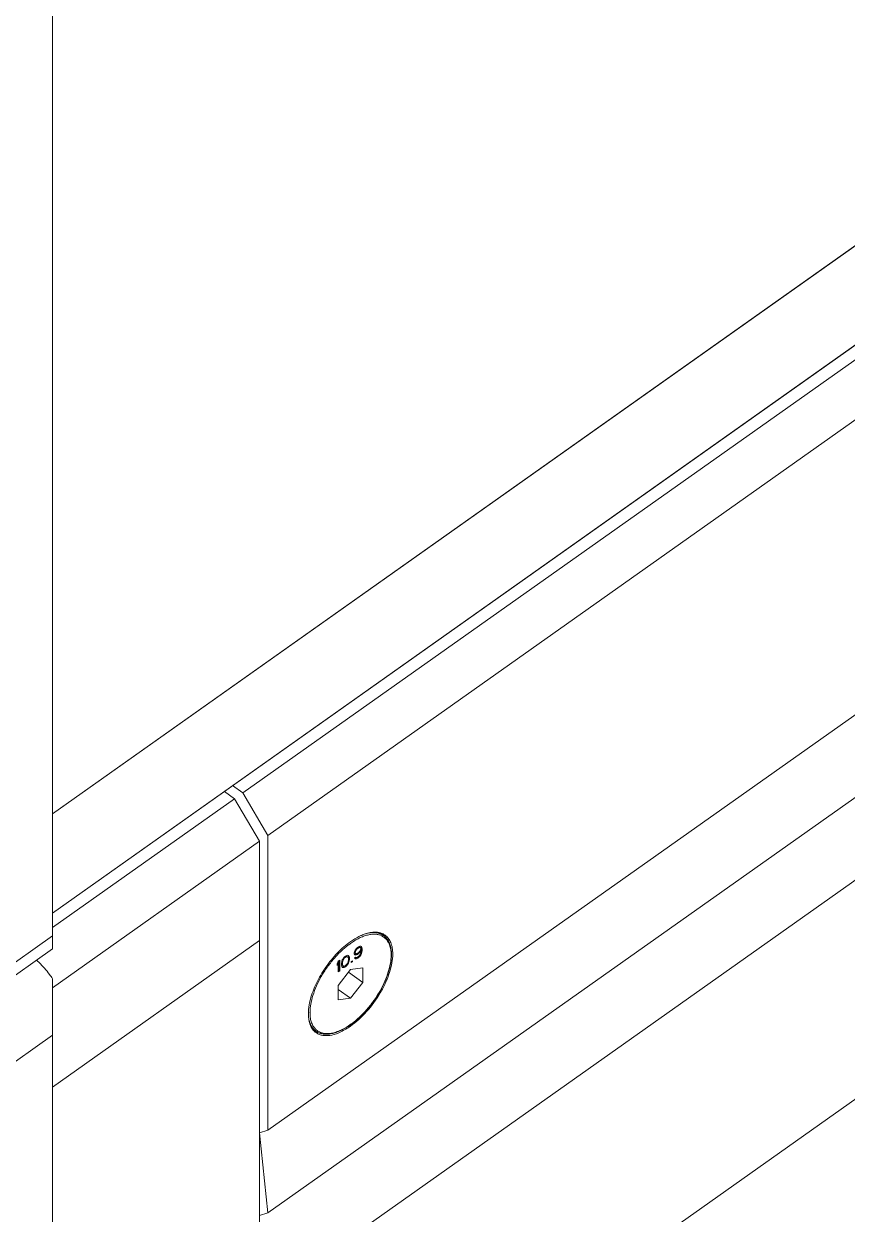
# Model space of a CAD drawing. Header units: millimetres. Extents: x 0 to 9253, y 0 to 2730.
# Drawn here: x 8933.1 to 9003.5, y 1182.8 to 1284.4 of the extents above; entities that cross this region are included whole.
import ezdxf

# ---------------------------------------------------------------- set-up
doc = ezdxf.new("R2010")
doc.units = ezdxf.units.MM
doc.layers.get('0').update_dxf_attribs({"lineweight": 13})

msp = doc.modelspace()

# ---------------------------------------------------------------- linework, layer by layer
at = {"color": 7, "linetype": 'Continuous'}
for p, q in [((8935.57, 1568.48), (8935.57, 1205.44)), ((8935.57, 1568.48), (8935.57, 1205.44)), ((8935.57, 1568.48), (8935.57, 1205.44)), ((8935.57, 1216.98), (9113.76, 1342.98)), ((9113.76, 1342.98), (8935.57, 1216.98)), ((9113.76, 1342.98), (8935.57, 1216.98)), ((8935.57, 1208.5), (9113.76, 1334.5)), ((8935.57, 1208.5), (9113.76, 1334.5)), ((9113.76, 1334.5), (8935.57, 1208.5)), ((8951.83, 1218.76), (9093.25, 1318.76)), ((8953.95, 1215.13), (9095.37, 1315.13)), ((8953.95, 1189.96), (9095.37, 1289.96)), ((8953.95, 1182.9), (9095.37, 1282.9)), ((8953.95, 1175.84), (9095.37, 1275.84)), ((8953.25, 1156.63), (9080.52, 1246.63)), ((8951.12, 1218.26), (8950.25, 1218.88)), ((8950.95, 1219.38), (8951.83, 1218.76)), ((8951.83, 1218.76), (8953.95, 1215.13)), ((8951.12, 1218.26), (8935.57, 1207.26)), ((8953.25, 1214.63), (8951.12, 1218.26)), ((8953.25, 1214.63), (8935.57, 1202.13)), ((8953.25, 1214.63), (8953.25, 1206.15)), ((8953.95, 1215.13), (8953.95, 1189.96)), ((8926.52, 1200.16), (8935.57, 1206.56)), ((8926.52, 1200.16), (8935.57, 1206.56)), ((8963.84, 1206.59), (8963.78, 1206.63)), ((8935.57, 1205.44), (8925.87, 1198.58)), ((8935.57, 1205.44), (8925.94, 1198.63)), ((8935.57, 1193.65), (8953.25, 1206.15)), ((8935.57, 1193.65), (8953.25, 1206.15)), ((8953.25, 1151.7), (8953.25, 1206.15)), ((8961.37, 1205.23), (8961.33, 1205.1)), ((8961.43, 1205.34), (8961.37, 1205.23)), ((8961.39, 1205.26), (8961.45, 1205.22)), ((8961.52, 1205.47), (8961.43, 1205.34)), ((8961.43, 1205.35), (8961.48, 1205.31)), ((8961.45, 1205.22), (8961.48, 1205.31)), ((8961.48, 1205.31), (8961.54, 1205.39)), ((8961.49, 1205.42), (8961.54, 1205.39)), ((8961.62, 1205.56), (8961.52, 1205.47)), ((8961.54, 1205.49), (8961.6, 1205.45)), ((8961.54, 1205.39), (8961.6, 1205.45)), ((8961.73, 1205.54), (8961.6, 1205.45)), ((8961.62, 1205.56), (8961.71, 1205.62)), ((8961.66, 1205.59), (8961.73, 1205.54)), ((8961.72, 1205.61), (8961.67, 1205.59)), ((8961.81, 1205.67), (8961.71, 1205.62)), ((8961.77, 1205.61), (8961.72, 1205.61)), ((8961.72, 1205.61), (8961.79, 1205.56)), ((8961.73, 1205.54), (8961.79, 1205.56)), ((8961.77, 1205.61), (8961.84, 1205.56)), ((8961.79, 1205.56), (8961.84, 1205.56)), ((8961.84, 1205.29), (8961.79, 1205.21)), ((8961.9, 1205.68), (8961.81, 1205.67)), ((8961.81, 1205.13), (8961.92, 1205.29)), ((8961.84, 1205.56), (8961.88, 1205.53)), ((8961.88, 1205.38), (8961.84, 1205.29)), ((8961.86, 1205.33), (8961.92, 1205.29)), ((8961.88, 1205.53), (8961.9, 1205.49)), ((8961.9, 1205.45), (8961.88, 1205.38)), ((8961.96, 1205.64), (8961.9, 1205.68)), ((8961.9, 1205.68), (8961.93, 1205.62)), ((8961.9, 1205.45), (8961.9, 1205.49)), ((8961.92, 1205.25), (8961.9, 1205.12)), ((8961.92, 1205.25), (8961.92, 1205.29)), ((8961.93, 1205.62), (8962, 1205.57)), ((8961.93, 1205.62), (8961.94, 1205.5)), ((8961.94, 1205.36), (8961.93, 1205.21)), ((8961.94, 1205.5), (8962.02, 1205.45)), ((8961.94, 1205.5), (8961.94, 1205.36)), ((8961.94, 1205.36), (8962.02, 1205.31)), ((8962, 1205.57), (8961.96, 1205.64)), ((8962.02, 1205.45), (8962, 1205.57)), ((8962, 1205.16), (8962.02, 1205.31)), ((8962.02, 1205.45), (8962.02, 1205.31)), ((8959.98, 1204.4), (8959.87, 1204.18)), ((8959.87, 1204.03), (8959.98, 1204.25)), ((8959.92, 1204.29), (8959.98, 1204.25)), ((8959.98, 1204.4), (8960.1, 1204.48)), ((8959.98, 1203.49), (8959.98, 1204.25)), ((8960.03, 1204.43), (8960.03, 1203.62)), ((8960.1, 1204.48), (8960.1, 1203.57)), ((8960.27, 1204.33), (8960.25, 1204.22)), ((8960.25, 1204.04), (8960.25, 1204.22)), ((8960.29, 1204.4), (8960.27, 1204.33)), ((8960.28, 1204.39), (8960.27, 1204.32)), ((8960.27, 1204.32), (8960.34, 1204.27)), ((8960.27, 1204.32), (8960.27, 1204.18)), ((8960.32, 1204.51), (8960.29, 1204.4)), ((8960.3, 1204.44), (8960.36, 1204.4)), ((8960.38, 1204.6), (8960.32, 1204.51)), ((8960.34, 1204.27), (8960.36, 1204.4)), ((8960.34, 1204.27), (8960.34, 1204.13)), ((8960.36, 1204.4), (8960.44, 1204.57)), ((8960.48, 1204.73), (8960.38, 1204.6)), ((8960.38, 1204.61), (8960.44, 1204.57)), ((8960.44, 1204.68), (8960.49, 1204.65)), ((8960.44, 1204.57), (8960.49, 1204.65)), ((8960.59, 1204.83), (8960.48, 1204.73)), ((8960.49, 1204.65), (8960.59, 1204.73)), ((8960.53, 1204.78), (8960.59, 1204.73)), ((8960.61, 1204.83), (8960.56, 1204.8)), ((8960.7, 1204.89), (8960.59, 1204.83)), ((8960.59, 1204.73), (8960.68, 1204.78)), ((8960.67, 1204.83), (8960.61, 1204.83)), ((8960.61, 1204.83), (8960.68, 1204.78)), ((8960.67, 1204.83), (8960.74, 1204.78)), ((8960.68, 1204.78), (8960.74, 1204.78)), ((8960.8, 1204.9), (8960.7, 1204.89)), ((8960.74, 1204.78), (8960.82, 1204.72)), ((8960.82, 1204.35), (8960.74, 1204.18)), ((8960.79, 1204.29), (8960.86, 1204.24)), ((8960.86, 1204.88), (8960.8, 1204.9)), ((8960.8, 1204.14), (8960.86, 1204.24)), ((8960.81, 1204.9), (8960.82, 1204.88)), ((8960.82, 1204.88), (8960.89, 1204.83)), ((8960.82, 1204.88), (8960.84, 1204.84)), ((8960.82, 1204.72), (8960.84, 1204.62)), ((8960.84, 1204.48), (8960.82, 1204.35)), ((8960.82, 1204.4), (8960.89, 1204.35)), ((8960.84, 1204.47), (8960.83, 1204.41)), ((8960.84, 1204.84), (8960.91, 1204.79)), ((8960.84, 1204.84), (8960.86, 1204.75)), ((8960.84, 1204.48), (8960.84, 1204.62)), ((8960.86, 1204.58), (8960.84, 1204.47)), ((8960.84, 1204.47), (8960.91, 1204.42)), ((8960.89, 1204.83), (8960.86, 1204.88)), ((8960.86, 1204.75), (8960.93, 1204.7)), ((8960.86, 1204.75), (8960.86, 1204.58)), ((8960.86, 1204.58), (8960.93, 1204.53)), ((8960.86, 1204.24), (8960.89, 1204.35)), ((8960.91, 1204.79), (8960.89, 1204.83)), ((8960.89, 1204.35), (8960.91, 1204.42)), ((8960.93, 1204.7), (8960.91, 1204.79)), ((8960.91, 1204.42), (8960.93, 1204.53)), ((8960.93, 1204.7), (8960.93, 1204.53)), ((8961.08, 1204.36), (8961.18, 1204.43)), ((8961.08, 1204.27), (8961.08, 1204.36)), ((8961.18, 1204.33), (8961.08, 1204.27)), ((8961.11, 1204.38), (8961.18, 1204.33)), ((8961.18, 1204.43), (8961.18, 1204.33)), ((8961.33, 1205.02), (8961.33, 1205.1)), ((8961.33, 1205.02), (8961.37, 1204.95)), ((8961.36, 1205.2), (8961.43, 1205.15)), ((8961.36, 1205.18), (8961.36, 1205.16)), ((8961.36, 1205.16), (8961.43, 1205.11)), ((8961.36, 1205.16), (8961.37, 1205.12)), ((8961.45, 1204.98), (8961.36, 1204.97)), ((8961.37, 1205.12), (8961.45, 1205.07)), ((8961.37, 1205.12), (8961.41, 1205.08)), ((8961.37, 1204.95), (8961.43, 1204.92)), ((8961.37, 1204.68), (8961.46, 1204.75)), ((8961.37, 1204.68), (8961.39, 1204.64)), ((8961.47, 1204.66), (8961.38, 1204.65)), ((8961.39, 1204.64), (8961.45, 1204.6)), ((8961.41, 1205.08), (8961.48, 1205.03)), ((8961.43, 1205.15), (8961.45, 1205.22)), ((8961.43, 1205.15), (8961.43, 1205.11)), ((8961.45, 1205.07), (8961.43, 1205.11)), ((8961.43, 1204.92), (8961.52, 1204.93)), ((8961.48, 1205.03), (8961.45, 1205.07)), ((8961.55, 1205.02), (8961.45, 1204.98)), ((8961.45, 1204.98), (8961.52, 1204.93)), ((8961.45, 1204.6), (8961.54, 1204.61)), ((8961.5, 1204.72), (8961.46, 1204.75)), ((8961.56, 1204.71), (8961.47, 1204.66)), ((8961.47, 1204.66), (8961.54, 1204.61)), ((8961.54, 1205.04), (8961.48, 1205.03)), ((8961.56, 1204.72), (8961.5, 1204.72)), ((8961.52, 1204.93), (8961.62, 1204.97)), ((8961.6, 1205.06), (8961.54, 1205.04)), ((8961.54, 1204.61), (8961.64, 1204.66)), ((8961.59, 1205.05), (8961.55, 1205.02)), ((8961.55, 1205.02), (8961.62, 1204.97)), ((8961.62, 1204.74), (8961.56, 1204.72)), ((8961.61, 1204.74), (8961.56, 1204.71)), ((8961.56, 1204.71), (8961.64, 1204.66)), ((8961.6, 1205.06), (8961.73, 1205.15)), ((8961.71, 1205.04), (8961.62, 1204.97)), ((8961.62, 1204.74), (8961.73, 1204.82)), ((8961.64, 1205.09), (8961.71, 1205.04)), ((8961.64, 1204.76), (8961.71, 1204.71)), ((8961.71, 1204.71), (8961.64, 1204.66)), ((8961.71, 1205.04), (8961.81, 1205.13)), ((8961.71, 1204.71), (8961.81, 1204.8)), ((8961.79, 1205.21), (8961.73, 1205.15)), ((8961.79, 1204.88), (8961.73, 1204.82)), ((8961.75, 1205.17), (8961.81, 1205.13)), ((8961.75, 1204.84), (8961.81, 1204.8)), ((8961.84, 1204.96), (8961.79, 1204.88)), ((8961.81, 1204.8), (8961.9, 1204.92)), ((8961.88, 1205.05), (8961.84, 1204.96)), ((8961.85, 1204.96), (8961.9, 1204.92)), ((8961.9, 1205.12), (8961.88, 1205.05)), ((8961.89, 1205.09), (8961.96, 1205.04)), ((8961.9, 1204.92), (8961.96, 1205.04)), ((8961.93, 1205.21), (8961.91, 1205.15)), ((8961.93, 1205.21), (8962, 1205.16)), ((8961.96, 1205.04), (8962, 1205.16)), ((8959.87, 1204.03), (8959.87, 1204.18)), ((8961.02, 1203.68), (8959.96, 1202.32)), ((8960.03, 1203.62), (8959.98, 1203.59)), ((8960.1, 1203.57), (8959.98, 1203.49)), ((8960.03, 1203.62), (8960.1, 1203.57)), ((8960.25, 1204.04), (8960.27, 1203.96)), ((8960.27, 1204.18), (8960.34, 1204.13)), ((8960.27, 1204.18), (8960.29, 1204.08)), ((8960.27, 1203.96), (8960.29, 1203.92)), ((8960.29, 1204.08), (8960.36, 1204.03)), ((8960.29, 1204.08), (8960.37, 1204.02)), ((8960.29, 1203.92), (8960.32, 1203.87)), ((8960.31, 1203.9), (8960.3, 1203.9)), ((8960.41, 1203.91), (8960.31, 1203.9)), ((8960.31, 1203.9), (8960.38, 1203.85)), ((8960.32, 1203.87), (8960.38, 1203.85)), ((8960.36, 1204.03), (8960.34, 1204.13)), ((8960.44, 1203.97), (8960.36, 1204.03)), ((8960.37, 1204.02), (8960.44, 1203.97)), ((8960.38, 1203.85), (8960.48, 1203.86)), ((8960.52, 1203.97), (8960.41, 1203.91)), ((8960.41, 1203.91), (8960.48, 1203.86)), ((8960.49, 1203.97), (8960.44, 1203.97)), ((8960.48, 1203.86), (8960.59, 1203.92)), ((8960.59, 1204.02), (8960.49, 1203.97)), ((8960.55, 1204), (8960.52, 1203.97)), ((8960.52, 1203.97), (8960.59, 1203.92)), ((8960.68, 1204.1), (8960.59, 1204.02)), ((8960.59, 1203.92), (8960.7, 1204.02)), ((8960.64, 1204.06), (8960.7, 1204.02)), ((8960.74, 1204.18), (8960.68, 1204.1)), ((8960.7, 1204.02), (8960.8, 1204.14)), ((8960.74, 1204.18), (8960.8, 1204.14)), ((8960.85, 1203.46), (8962.08, 1202.59)), ((8962.08, 1203.82), (8961.02, 1203.68)), ((8962.08, 1203.82), (8962.08, 1202.59)), ((8935.57, 1202.9), (8935.57, 839.86)), ((8959.96, 1201.09), (8959.96, 1202.32)), ((8961.02, 1201.23), (8962.08, 1202.59)), ((8959.96, 1201.98), (8961.02, 1201.23)), ((8959.96, 1201.09), (8961.02, 1201.23)), ((8958.07, 1198.42), (8958.01, 1198.47)), ((8935.57, 1198.07), (8926.52, 1191.67)), ((8953.95, 1189.96), (8953.25, 1189.75)), ((8953.25, 1189.75), (8953.95, 1182.9)), ((8953.95, 1182.9), (8953.25, 1182.69))]:
    msp.add_line(p, q, dxfattribs=at)
for centre, radius, start, end in [((8963.6, 1202.85), 4.09, 112.2996, 113.5843), ((8963.03, 1205.56), 1.31, 65.2393, 66.982), ((8963.05, 1205.59), 1.27, 59.8032, 65.2587), ((8963.06, 1205.61), 1.25, 54.7383, 59.7998), ((8963.12, 1205.57), 1.25, 54.7342, 58.0348), ((8962.84, 1205.79), 1.33, 41.6923, 44.0033), ((8963.14, 1205.45), 1.23, 47.9868, 56.8574), ((8962.81, 1205.76), 1.37, 38.8292, 41.6887), ((8962.74, 1205.71), 1.45, 31.9349, 38.7796), ((8964.73, 1200.68), 6.41, 123.4963, 126.9462), ((8928.37, 1198.2), 8.58, 45.1255, 47.0873), ((8961.05, 1204.91), 3.44, 359.9994, 0.4593), ((8961.16, 1199.91), 3.74, 177.6256, 179.9808), ((8960.99, 1200.01), 3.44, 179.9994, 180.4593), ((8958.49, 1199.63), 1.33, 243.4058, 247.4692), ((8958.83, 1199.35), 1.3, 224.4256, 230.4894), ((8958.79, 1199.45), 1.26, 227.9788, 234.7199), ((8958.5, 1199.67), 1.37, 247.4674, 250.4651), ((8958.82, 1199.34), 1.28, 230.5033, 234.7481), ((8958.52, 1199.71), 1.41, 250.4682, 253.68), ((8958.84, 1199.52), 1.34, 234.7628, 243.3431), ((8958.91, 1199.46), 1.23, 227.9868, 236.8574), ((8958.82, 1199.34), 1.28, 234.7541, 239.3231), ((8958.53, 1199.77), 1.47, 253.6865, 257.1141)]:
    msp.add_arc(centre, radius, start, end, dxfattribs=at)
for points, knots in [([(8961.97, 1206.6), (8961.89, 1206.57), (8961.57, 1206.42), (8961.26, 1206.23), (8961.04, 1206.07)], [0, 0, 0, 0, 0.235975, 1, 1, 1, 1]), ([(8961.19, 1206.03), (8961.31, 1206.11), (8961.56, 1206.26), (8961.93, 1206.45), (8962.3, 1206.59), (8962.65, 1206.67), (8962.98, 1206.71), (8963.29, 1206.69), (8963.57, 1206.62), (8963.74, 1206.53), (8963.81, 1206.48)], [0, 0, 0, 0, 0.159237, 0.308339, 0.446786, 0.574519, 0.692059, 0.800643, 0.902335, 1, 1, 1, 1]), ([(8963.18, 1206.87), (8963.09, 1206.88), (8962.7, 1206.86), (8962.33, 1206.75), (8962.05, 1206.64)], [0, 0, 0, 0, 0.226753, 1, 1, 1, 1]), ([(8962.32, 1206.73), (8962.46, 1206.77), (8962.72, 1206.83), (8963.12, 1206.85), (8963.47, 1206.78), (8963.68, 1206.69), (8963.78, 1206.63)], [0, 0, 0, 0, 0.283992, 0.541391, 0.777304, 1, 1, 1, 1]), ([(8963.54, 1206.76), (8963.48, 1206.79), (8963.34, 1206.84), (8963.2, 1206.86), (8963.13, 1206.87)], [0, 0, 0, 0, 0.489756, 1, 1, 1, 1]), ([(8963.18, 1206.87), (8963.29, 1206.85), (8963.5, 1206.8), (8963.69, 1206.69), (8963.78, 1206.63)], [0, 0, 0, 0, 0.5083, 1, 1, 1, 1]), ([(8963.57, 1206.81), (8963.54, 1206.82), (8963.41, 1206.85), (8963.28, 1206.87), (8963.18, 1206.87)], [0, 0, 0, 0, 0.242501, 1, 1, 1, 1]), ([(8963.97, 1206.62), (8963.94, 1206.64), (8963.82, 1206.72), (8963.68, 1206.78), (8963.57, 1206.81)], [0, 0, 0, 0, 0.247127, 1, 1, 1, 1]), ([(8963.84, 1206.59), (8963.9, 1206.55), (8964, 1206.46), (8964.14, 1206.31), (8964.26, 1206.13), (8964.39, 1205.86), (8964.49, 1205.46), (8964.52, 1205.13), (8964.52, 1204.96)], [0, 0, 0, 0, 0.110975, 0.223412, 0.338896, 0.458755, 0.715402, 1, 1, 1, 1]), ([(8964.63, 1205.01), (8964.63, 1205.18), (8964.61, 1205.51), (8964.48, 1205.97), (8964.27, 1206.35), (8964.08, 1206.55), (8963.97, 1206.62)], [0, 0, 0, 0, 0.289641, 0.548348, 0.781427, 1, 1, 1, 1]), ([(8963.97, 1206.37), (8964.01, 1206.33), (8964.09, 1206.25), (8964.23, 1206.06), (8964.37, 1205.77), (8964.47, 1205.37), (8964.49, 1205.08), (8964.49, 1204.93)], [0, 0, 0, 0, 0.108516, 0.219746, 0.454832, 0.713498, 1, 1, 1, 1]), ([(8957.56, 1200.01), (8957.56, 1200.12), (8957.57, 1200.36), (8957.64, 1200.85), (8957.8, 1201.5), (8958.1, 1202.3), (8958.51, 1203.1), (8959.01, 1203.87), (8959.58, 1204.6), (8960.19, 1205.26), (8960.64, 1205.64), (8960.87, 1205.81)], [0, 0, 0, 0, 0.049659, 0.102523, 0.217022, 0.341524, 0.473121, 0.608401, 0.743706, 0.875378, 1, 1, 1, 1]), ([(8961.04, 1206.07), (8960.63, 1205.79), (8959.86, 1205.11), (8958.87, 1203.9), (8958.08, 1202.57), (8957.72, 1201.61), (8957.59, 1201.14)], [0, 0, 0, 0, 0.241612, 0.501403, 0.760471, 1, 1, 1, 1]), ([(8935.57, 1202.9), (8935.48, 1203.03), (8935.13, 1203.51), (8934.74, 1203.96), (8934.43, 1204.28)], [0, 0, 0, 0, 0.253108, 1, 1, 1, 1]), ([(8961.01, 1198.84), (8961.52, 1199.2), (8962.47, 1200.08), (8963.42, 1201.39), (8964.03, 1202.54), (8964.36, 1203.4), (8964.57, 1204.22), (8964.63, 1204.75), (8964.63, 1205.01)], [0, 0, 0, 0, 0.253148, 0.523868, 0.656359, 0.78181, 0.897159, 1, 1, 1, 1]), ([(8964.52, 1204.96), (8964.52, 1204.72), (8964.47, 1204.22), (8964.28, 1203.46), (8963.98, 1202.66), (8963.58, 1201.86), (8963.08, 1201.08), (8962.52, 1200.35), (8961.91, 1199.69), (8961.46, 1199.3), (8961.23, 1199.12)], [0, 0, 0, 0, 0.103121, 0.21766, 0.341826, 0.472936, 0.607774, 0.742859, 0.874691, 1, 1, 1, 1]), ([(8964.49, 1204.91), (8964.49, 1204.68), (8964.44, 1204.19), (8964.26, 1203.45), (8963.97, 1202.68), (8963.58, 1201.89), (8963.1, 1201.13), (8962.55, 1200.41), (8961.96, 1199.76), (8961.52, 1199.37), (8961.3, 1199.2)], [0, 0, 0, 0, 0.102221, 0.216258, 0.340176, 0.471237, 0.606216, 0.741639, 0.874004, 1, 1, 1, 1]), ([(8957.59, 1201.14), (8957.57, 1201.04), (8957.48, 1200.69), (8957.43, 1200.33), (8957.42, 1200.06)], [0, 0, 0, 0, 0.265018, 1, 1, 1, 1]), ([(8957.42, 1199.91), (8957.42, 1199.81), (8957.43, 1199.47), (8957.5, 1199.12), (8957.6, 1198.9)], [0, 0, 0, 0, 0.273102, 1, 1, 1, 1]), ([(8957.95, 1198.52), (8957.88, 1198.58), (8957.74, 1198.74), (8957.59, 1199.02), (8957.48, 1199.34), (8957.44, 1199.58), (8957.43, 1199.7)], [0, 0, 0, 0, 0.225189, 0.463041, 0.719891, 1, 1, 1, 1]), ([(8958.08, 1198.55), (8958.04, 1198.58), (8957.96, 1198.67), (8957.82, 1198.86), (8957.68, 1199.15), (8957.58, 1199.54), (8957.56, 1199.83), (8957.56, 1199.98)], [0, 0, 0, 0, 0.108516, 0.219746, 0.454832, 0.713498, 1, 1, 1, 1]), ([(8961.3, 1199.2), (8961.16, 1199.09), (8960.87, 1198.88), (8960.44, 1198.62), (8960.01, 1198.42), (8959.6, 1198.28), (8959.21, 1198.21), (8958.85, 1198.21), (8958.52, 1198.28), (8958.32, 1198.37), (8958.23, 1198.43)], [0, 0, 0, 0, 0.161964, 0.313807, 0.454456, 0.583376, 0.700739, 0.807633, 0.906262, 1, 1, 1, 1]), ([(8957.55, 1199.04), (8957.6, 1198.93), (8957.7, 1198.76), (8957.86, 1198.58), (8957.96, 1198.5), (8958.01, 1198.47)], [0, 0, 0, 0, 0.513601, 0.758651, 1, 1, 1, 1]), ([(8957.6, 1198.9), (8957.62, 1198.85), (8957.7, 1198.69), (8957.81, 1198.54), (8957.9, 1198.44)], [0, 0, 0, 0, 0.260789, 1, 1, 1, 1]), ([(8958.01, 1198.47), (8957.93, 1198.52), (8957.78, 1198.66), (8957.66, 1198.82), (8957.61, 1198.9)], [0, 0, 0, 0, 0.49311, 1, 1, 1, 1]), ([(8958.16, 1198.24), (8958.25, 1198.19), (8958.43, 1198.1), (8958.86, 1198.02), (8959.47, 1198.07), (8960.25, 1198.35), (8960.75, 1198.66), (8961.01, 1198.84)], [0, 0, 0, 0, 0.096384, 0.197498, 0.423384, 0.690688, 1, 1, 1, 1]), ([(8961.23, 1199.12), (8961.1, 1199.02), (8960.83, 1198.83), (8960.41, 1198.58), (8960.01, 1198.39), (8959.61, 1198.25), (8959.23, 1198.17), (8958.87, 1198.15), (8958.54, 1198.2), (8958.33, 1198.27), (8958.24, 1198.32)], [0, 0, 0, 0, 0.157015, 0.305114, 0.443514, 0.571884, 0.690451, 0.800112, 0.902525, 1, 1, 1, 1])]:
    msp.add_open_spline(points, degree=3, knots=knots, dxfattribs=at)

doc.saveas('drawing.dxf')
